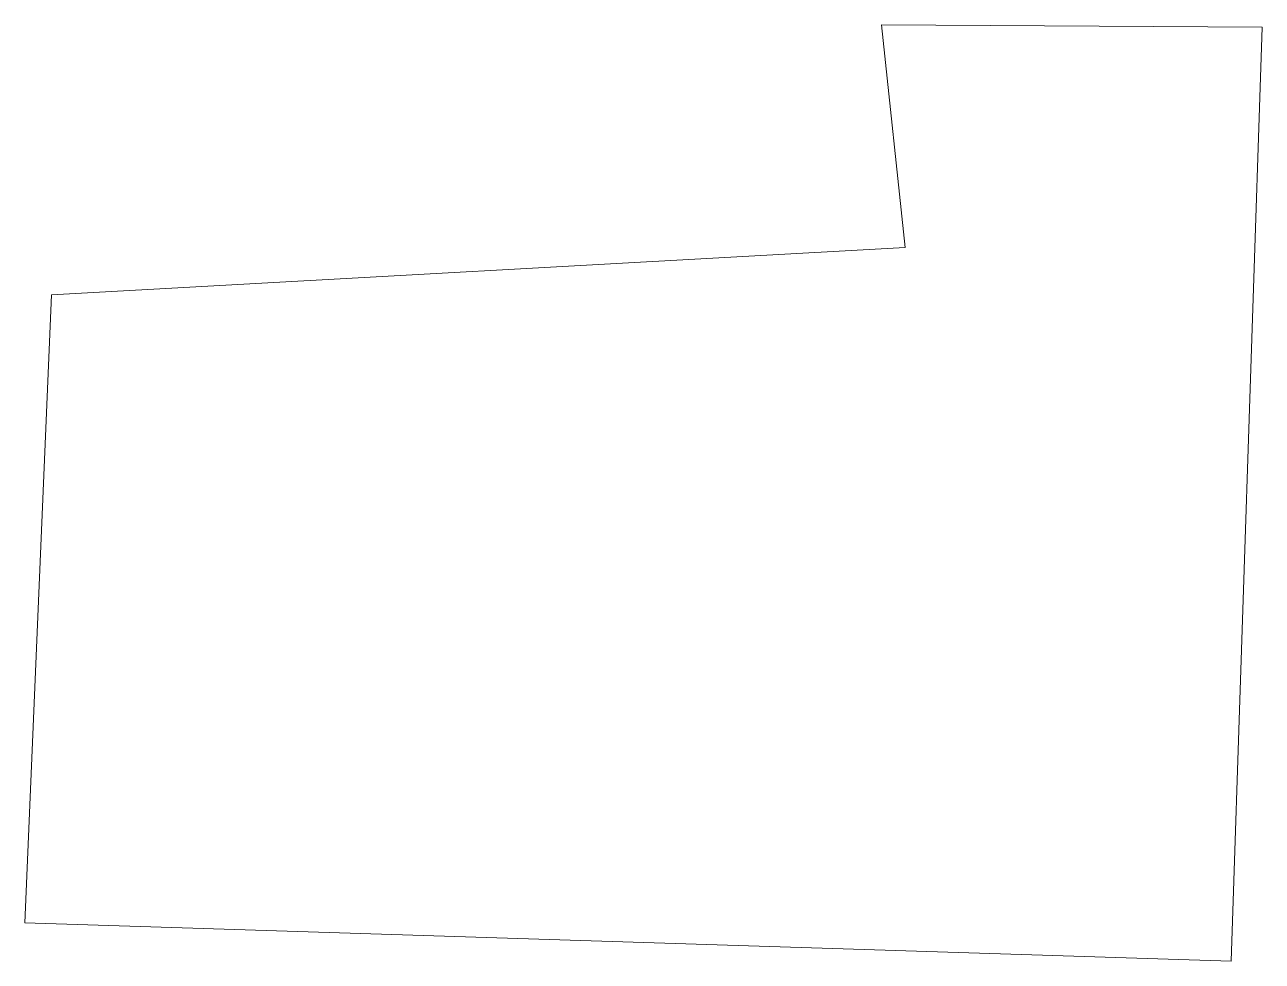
# Model space of a CAD drawing. Header units: metres. Extents: x 610792.3 to 610807.9, y 1320298.1 to 1320309.9.
import ezdxf

# ---------------------------------------------------------------- set-up
doc = ezdxf.new("R2010")
doc.units = ezdxf.units.M

msp = doc.modelspace()

# ---------------------------------------------------------------- linework, layer by layer
at = {"color": 7, "linetype": 'Continuous', "lineweight": 0, "flags": 128}
msp.add_lwpolyline([(610807.476432, 1320298.132071), (610807.866766, 1320309.909913), (610803.066766, 1320309.939913), (610803.366766, 1320307.129913), (610792.604465, 1320306.532983), (610792.269066, 1320298.615862)], close=True, dxfattribs=at)

doc.saveas('drawing.dxf')
